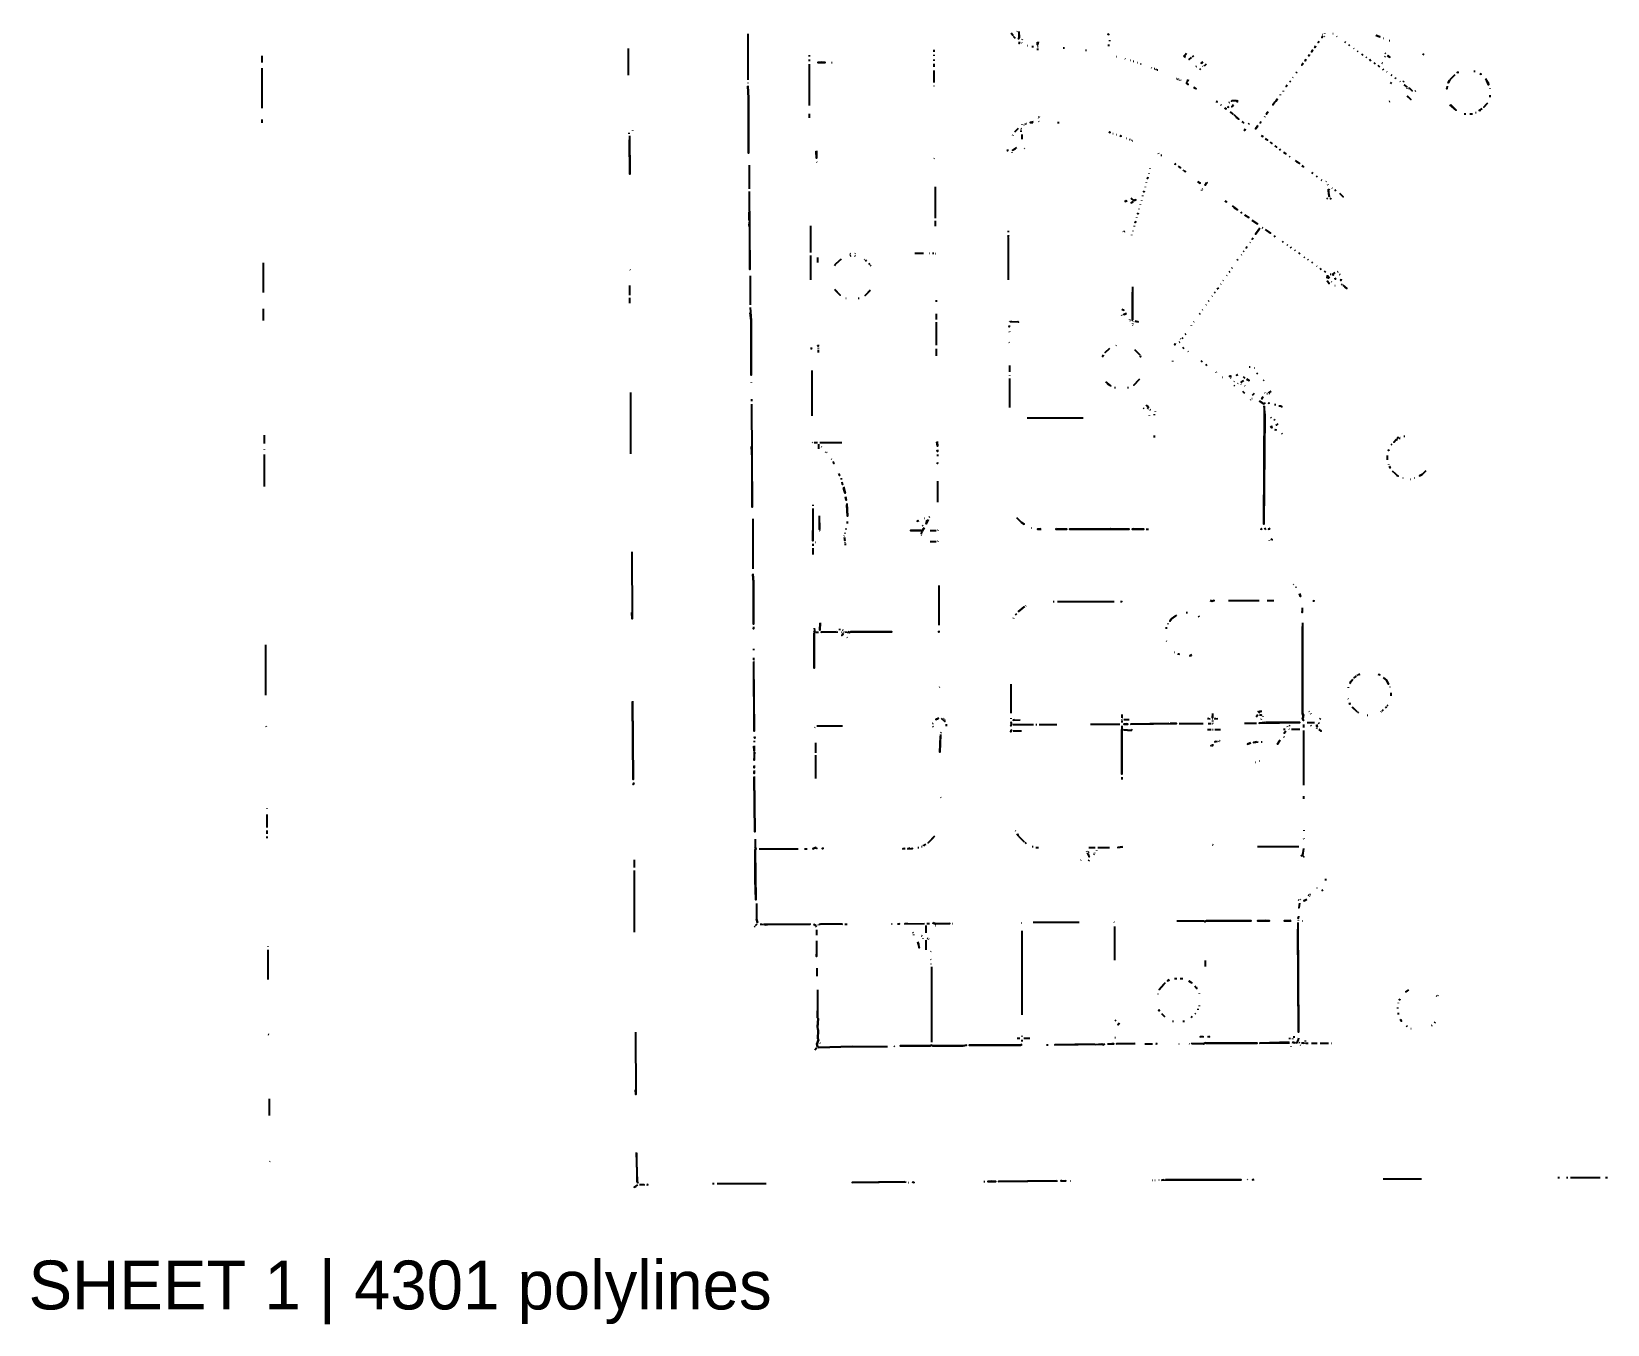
# Model space of a CAD drawing. Extents: x 1 to 4796, y -44 to 889.
# Drawn here: x 1 to 646, y -42 to 487 of the extents above; entities that cross this region are included whole.
import ezdxf

# ---------------------------------------------------------------- set-up
doc = ezdxf.new("R2010")
doc.units = 0
doc.layers.add('LINEWORK', color=4, linetype='CONTINUOUS')
doc.layers.add('TITLEBLOCK', color=2, linetype='CONTINUOUS')

msp = doc.modelspace()

# ---------------------------------------------------------------- linework, layer by layer
at = {"layer": 'LINEWORK'}
for points in [[(294.5, 485.8333), (294.5, 467)], [(402.3333, 486.3333), (403, 485.3333), (402.3333, 486.1667)], [(403.1667, 485), (404, 484.1667)], [(404.8333, 486.8333), (404.6667, 486.6667)], [(405.5, 486.8333), (405.6667, 484.3333), (405.3333, 483.8333), (405.6667, 484.3333), (405.6667, 486.6667)], [(441.8333, 485.8333), (442.3333, 485.6667), (442, 485.8333)], [(530, 485), (529.5, 484.3333), (529.8333, 484.8333)], [(529.6667, 485.6667), (529.8333, 485.6667)], [(530.5, 485), (530.6667, 484.8333)], [(530.6667, 486), (530.6667, 485.8333)], [(534, 486), (534.1667, 486)], [(535.5, 485), (535.6667, 484.8333)], [(551.6667, 485.3333), (553.3333, 484.6667), (551.8333, 485.1667)], [(554.6667, 484.1667), (554.8333, 484.1667)], [(245.5, 479.8333), (245.5, 469)], [(370.6667, 479.3333), (370.6667, 478.5)], [(405.6667, 482.6667), (405.6667, 482), (405.8333, 482.5)], [(406.5, 482.3333), (406.6667, 482.1667)], [(406.8333, 483.6667), (406.6667, 483.5)], [(409, 481.1667), (409.1667, 481.1667)], [(410.8333, 480.6667), (411.5, 480.6667)], [(413.3333, 482.6667), (413.1667, 481.3333), (413.1667, 482.5)], [(413.1667, 480.6667), (413.3333, 480.6667)], [(413.1667, 479.8333), (413.1667, 479.1667)], [(423.6667, 480.1667), (424.1667, 480.1667)], [(432.8333, 479.1667), (433.1667, 479.1667)], [(442.1667, 481.5), (442.1667, 480.8333)], [(442.6667, 483.3333), (442.6667, 482.8333)], [(474.1667, 477.8333), (473.1667, 476.6667), (473.3333, 477)], [(525.8333, 479.3333), (525.3333, 478.5), (525.8333, 479.1667)], [(527, 481), (526.6667, 480.3333), (527, 480.8333)], [(528.3333, 482.8333), (528, 482.3333), (528.3333, 482.6667)], [(538.8333, 482.6667), (539.1667, 482.3333)], [(540.5, 481.5), (540.8333, 481.1667)], [(542.5, 480), (542.6667, 479.8333)], [(544, 479), (544.3333, 478.6667)], [(545.8333, 477.6667), (546.3333, 477.1667)], [(555.3333, 478.1667), (555.6667, 477.8333)], [(557.1667, 483.1667), (557.3333, 483.1667)], [(571.3333, 477.6667), (570.8333, 477.1667)], [(95.5, 476.8333), (95.5, 474.1667)], [(95.5, 471.8333), (95.5, 455.5)], [(319.6667, 477.1667), (319.6667, 476.6667)], [(319.6667, 475.3333), (319.6667, 474.6667)], [(319.6667, 473.5), (319.6667, 456.5)], [(324.5, 474.3333), (323.1667, 474.1667), (326.1667, 474.1667), (324.6667, 474.1667)], [(328.8333, 474.1667), (329, 474.1667)], [(370.6667, 477.3333), (370.6667, 476.8333)], [(370.6667, 475.3333), (370.6667, 474.8333)], [(370.6667, 473.6667), (370.6667, 472.3333)], [(445.5, 476.6667), (445.6667, 476.6667)], [(448.8333, 475.8333), (449, 475.6667)], [(451, 475.1667), (451.1667, 475.1667)], [(452.3333, 474.6667), (452.5, 474.6667)], [(454, 474.1667), (454.1667, 474.1667)], [(455.3333, 473.6667), (455.5, 473.6667)], [(459.6667, 472.1667), (459.8333, 472)], [(460.8333, 471.6667), (461.1667, 471.6667)], [(461.5, 471.5), (461.6667, 471.3333)], [(462, 471.1667), (462.3333, 471.1667)], [(473.5, 476.5), (473.6667, 476.3333)], [(476, 476.1667), (475.1667, 475.3333), (476.1667, 476.1667)], [(477, 476.8333), (476.5, 476.3333)], [(478.1667, 472.5), (478, 472.3333)], [(479.8333, 471.5), (479.5, 471.1667)], [(480.8333, 474.3333), (480.1667, 473.8333), (480.5, 474)], [(480.6667, 472.8333), (480.8333, 472.6667)], [(482.1667, 473.5), (481.3333, 472.6667)], [(521.8333, 473.8333), (521.3333, 473), (521.8333, 473.6667)], [(523, 475.5), (522.6667, 474.8333), (523, 475.3333)], [(524.5, 477.5), (524.1667, 476.8333), (524.3333, 477.3333)], [(547.5, 476.5), (547.8333, 476.1667)], [(549, 475.5), (549.6667, 474.8333)], [(550.8333, 474.1667), (551.3333, 473.6667)], [(552.5, 473), (553.1667, 472.3333)], [(554.1667, 474), (554.3333, 473.8333)], [(554.5, 471.5), (554.8333, 471.1667)], [(555.5, 476.6667), (555.1667, 476.3333)], [(556.3333, 477), (557.3333, 476.3333), (556.6667, 477)], [(294.5, 465.8333), (294.5, 465.6667)], [(294.5, 464.6667), (294.8333, 459.5), (294.8333, 437), (294.8333, 459.5), (294.5, 464.5)], [(370.6667, 470.8333), (370.6667, 466)], [(370.6667, 464.6667), (370.6667, 464.5)], [(470, 467.6667), (470.1667, 467.6667)], [(470.5, 467.5), (470.6667, 467.3333)], [(471, 467.1667), (471.1667, 467.1667)], [(471.5, 467), (471.6667, 466.8333)], [(474.3333, 466.1667), (474.1667, 465.6667), (474.8333, 465.1667), (474.1667, 465.6667), (474.3333, 466)], [(474.8333, 467.1667), (474.5, 466.5), (474.6667, 467)], [(515.3333, 464.8333), (515, 464.3333), (515.3333, 464.6667)], [(516.6667, 466.5), (516.3333, 466.1667)], [(517.6667, 468), (517.5, 467.8333)], [(519.3333, 470.1667), (519, 469.8333)], [(556, 470.5), (556.1667, 470.3333)], [(557.5, 466), (558, 465.5)], [(557.8333, 469.1667), (558.1667, 468.8333)], [(559.5, 468), (559.8333, 467.6667)], [(561.5, 466.5), (561.6667, 466.3333)], [(563.1667, 466.5), (562.8333, 466.1667)], [(563.1667, 465), (564.3333, 464.1667), (563.3333, 465)], [(582, 467), (581.3333, 465.8333), (581.8333, 466.8333)], [(584, 469.1667), (582.1667, 467.3333), (583.6667, 468.8333)], [(585.5, 470.1667), (585, 470), (585.6667, 470.1667)], [(591.8333, 470.6667), (592.3333, 470.6667)], [(594.1667, 469.6667), (594.8333, 469.3333), (594.5, 469.3333)], [(596.5, 467.6667), (597.6667, 466), (597.8333, 465), (596.8333, 467.3333)], [(477, 464), (477.6667, 463.6667), (477.1667, 464)], [(478, 463.5), (478.1667, 463.3333)], [(486.1667, 458.1667), (486.6667, 458), (486.3333, 458.1667)], [(492.8333, 458.6667), (492.5, 458.3333), (492.8333, 458.6667), (494.3333, 458.6667), (495, 458), (494.3333, 458.6667)], [(495.1667, 458.6667), (495, 458.5)], [(511.3333, 459.3333), (510.6667, 458.3333), (511.3333, 459.1667)], [(512.5, 461), (512.5, 460.8333)], [(513.6667, 462.5), (513.6667, 462.3333)], [(557.3333, 458.1667), (557.1667, 458)], [(564.3333, 463.5), (564.3333, 463.3333)], [(564.5, 460.5), (566, 459), (564.5, 460.3333)], [(565, 463.6667), (565.5, 463.6667), (566.5, 462.5), (565.5, 463.6667)], [(567.8333, 462.5), (567.6667, 462.3333)], [(580.8333, 464.5), (580.6667, 463.3333), (580.8333, 463.8333)], [(598.3333, 463.5), (598.3333, 463.3333)], [(598.3333, 460.8333), (598.3333, 460)], [(319.6667, 453.1667), (319.6667, 451.5)], [(413.8333, 452), (413.6667, 451.8333)], [(488, 457), (488.3333, 456.6667)], [(489.6667, 455.6667), (490.3333, 455.1667), (489.8333, 455.6667)], [(491.3333, 456.1667), (491, 455.8333), (491.5, 456)], [(491.6667, 457.8333), (491.5, 457.6667)], [(492, 454), (493.1667, 453), (492.1667, 454)], [(493.3333, 456.8333), (492.6667, 456), (493.3333, 456.5)], [(493.5, 452.8333), (495.5, 451), (494.5, 451.8333)], [(506.1667, 452), (506, 451.8333)], [(507.5, 454), (506.8333, 453), (507.3333, 453.8333)], [(510.5, 458), (509.5, 456.8333), (509.8333, 457.3333)], [(582.1667, 457), (584.5, 454.6667), (582, 456.8333)], [(587.8333, 453.1667), (588.5, 453.1667)], [(590.1667, 453.1667), (591.1667, 453.1667)], [(592.5, 453.6667), (592.6667, 453.6667)], [(595.1667, 455.1667), (594, 454.5), (594.6667, 454.6667)], [(597.3333, 457.5), (595.8333, 455.8333), (597, 457.1667)], [(95.5, 450.8333), (95.5, 449.5)], [(245.8333, 445.3333), (245.8333, 445)], [(247.3333, 446.5), (247.3333, 446.3333)], [(405.1667, 447.1667), (403.6667, 445.6667)], [(406.3333, 447.1667), (406.5, 447)], [(406.3333, 446.3333), (406.3333, 445.8333)], [(406.6667, 448.8333), (406.6667, 448.6667)], [(407.5, 448.6667), (407.6667, 448.6667)], [(408.1667, 449), (408, 448.8333)], [(408.5, 449.1667), (408.6667, 449.1667)], [(411.3333, 449.8333), (410.1667, 449.6667), (411.1667, 449.6667)], [(413.3333, 451.6667), (413.5, 451.5)], [(413.5, 450.1667), (413.6667, 450)], [(421.3333, 449.6667), (422, 449.6667)], [(442.3333, 445.8333), (442.8333, 445.5), (442.5, 445.6667)], [(496.8333, 450), (497.5, 449.5), (497, 449.8333)], [(498.1667, 447), (497.8333, 446.3333), (498.1667, 446.8333)], [(499.8333, 449.1667), (499.5, 448.8333)], [(503.3333, 448.3333), (502.3333, 447), (503.3333, 448.1667)], [(504.5, 450), (504.3333, 449.5), (504.5, 449.8333)], [(246, 444.1667), (246.1667, 428.5), (246, 442.5)], [(403, 444.5), (402.8333, 444.3333)], [(404.5, 439.3333), (402.8333, 438.3333), (404.1667, 439)], [(406.6667, 444.6667), (406.6667, 442.8333)], [(407.8333, 439), (407.6667, 438.8333)], [(444, 445.1667), (444.1667, 445.1667)], [(445.5, 444.6667), (445.6667, 444.6667)], [(446.8333, 444.3333), (447.3333, 444), (447, 444.1667)], [(449.5, 443.1667), (449.6667, 443.1667)], [(450.8333, 442.8333), (451, 442.6667)], [(451.5, 442.5), (451.6667, 442.3333)], [(452, 442.1667), (452.1667, 442.1667)], [(504.6667, 444.3333), (505.3333, 443.8333), (505, 444)], [(506.3333, 443), (507.3333, 442.3333), (506.5, 442.8333)], [(508.3333, 441.5), (509, 441), (508.5, 441.5)], [(510.3333, 440), (511, 439.5), (510.5, 440)], [(512.1667, 438.8333), (512.6667, 438.3333)], [(322.6667, 438), (322.6667, 435), (322.5, 437.8333)], [(322.6667, 433.5), (322.8333, 433.3333)], [(370.8333, 434.8333), (370.6667, 434.6667)], [(400.8333, 438.5), (400.8333, 438), (401, 438.3333)], [(402.6667, 437.3333), (402.6667, 437.1667)], [(462.5, 437), (462.6667, 436.8333)], [(463.6667, 436.1667), (464, 436.1667)], [(469.1667, 432.6667), (469.6667, 432.5), (469.3333, 432.6667)], [(513.8333, 437.5), (514.8333, 436.8333), (514, 437.3333)], [(516.1667, 435.8333), (516.5, 435.5)], [(518.6667, 434), (520.3333, 432.8333), (519.1667, 433.5)], [(295, 432.1667), (295, 422.5)], [(458.3333, 427.1667), (458.1667, 426.6667), (458.1667, 427)], [(458.6667, 428.8333), (458.6667, 428.6667)], [(459.1667, 430.8333), (459.1667, 430.6667)], [(470.6667, 431.6667), (471.6667, 431), (470.8333, 431.6667)], [(472.6667, 430.1667), (472.8333, 430)], [(473.1667, 429.8333), (473.6667, 429.5), (473.3333, 429.8333)], [(521.3333, 432), (522, 431.5), (521.5, 431.8333)], [(525.3333, 429.1667), (525.8333, 428.6667)], [(527.1667, 427.8333), (527.6667, 427.3333)], [(529.3333, 426.1667), (529.5, 426)], [(295, 421.3333), (295.3333, 389.5), (295.3333, 406.5), (295, 407.6667), (295.3333, 409.3333), (295, 409.6667), (295, 413)], [(371.1667, 423.3333), (371.1667, 410.5)], [(456.1667, 419.6667), (456.1667, 419.5)], [(456.8333, 421.6667), (456.6667, 421.1667), (456.6667, 421.5)], [(457.1667, 423.3333), (457.1667, 423.1667)], [(457.6667, 425.1667), (457.6667, 425)], [(478.6667, 425.5), (479.6667, 424.8333), (478.8333, 425.3333)], [(480.3333, 422), (480.3333, 421.8333)], [(480.6667, 422.5), (480.5, 422.3333)], [(482.3333, 425.1667), (482.5, 424.8333), (481.8333, 424), (482.5, 425)], [(531.3333, 425.5), (531.1667, 425.3333)], [(531.8333, 424.1667), (532, 424)], [(532.5, 422.5), (532.1667, 421.6667), (532.5, 419.3333), (532.3333, 422.3333)], [(533.6667, 422.8333), (533.8333, 422.6667)], [(534.8333, 422.1667), (535.3333, 421.6667)], [(536.8333, 420.6667), (538.3333, 419.1667), (537.5, 420)], [(449.3333, 417.6667), (449, 417.3333), (449.8333, 417.6667)], [(451.3333, 418.8333), (452.5, 417.6667), (453.3333, 418), (452.5, 417.6667), (451.6667, 418.5)], [(452.3333, 417.3333), (451.5, 416.6667), (452.1667, 417.1667)], [(454.6667, 414.3333), (454.6667, 414.1667)], [(455.1667, 416.1667), (455.1667, 416)], [(455.6667, 417.8333), (455.6667, 417.6667)], [(489.8333, 417.5), (490.5, 417.1667), (490, 417.5)], [(492.8333, 415.5), (495, 413.8333), (493.6667, 414.6667)], [(496.3333, 413), (496.8333, 412.5)], [(531.8333, 418.6667), (531.5, 418.3333)], [(532.8333, 418.6667), (533.3333, 418.1667)], [(320.1667, 407.3333), (320.1667, 396.3333)], [(371.1667, 409.3333), (371.1667, 407.1667)], [(452.6667, 407.3333), (452.6667, 407)], [(453.3333, 409.1667), (453.1667, 408.6667), (453.1667, 409)], [(453.6667, 410.8333), (453.6667, 410.6667)], [(454.3333, 412.6667), (454.1667, 412.1667), (454.1667, 412.5)], [(497.8333, 411.8333), (499.6667, 410.6667), (498, 411.8333)], [(500.8333, 409.6667), (503.1667, 408.1667), (501, 409.6667)], [(505.1667, 406.6667), (505.3333, 406.5)], [(401.1667, 405.3333), (401.1667, 404.6667)], [(401.1667, 403.5), (401.1667, 402.8333), (401.3333, 403.3333)], [(401.1667, 402.5), (401.1667, 385.1667)], [(448, 405.1667), (448.1667, 405)], [(448.8333, 405), (448.6667, 404.8333)], [(451.6667, 403.6667), (451.6667, 403.5)], [(452.1667, 405.3333), (452.1667, 405.1667)], [(500.1667, 400.5), (500, 400.3333)], [(501.3333, 402.3333), (501, 401.8333), (501.3333, 402.1667)], [(504.1667, 406.3333), (502.3333, 403.8333), (503.8333, 406)], [(506.3333, 405.8333), (508.5, 404.3333), (506.5, 405.8333)], [(510, 403.3333), (510.5, 402.8333)], [(513.3333, 401), (513.6667, 400.6667)], [(320.1667, 395.1667), (320.1667, 385.1667)], [(323, 394.3333), (323, 392.3333)], [(332.6667, 393.6667), (330.3333, 391.5), (332.3333, 393.3333)], [(336.3333, 396), (336.5, 395.8333)], [(336.6667, 395.1667), (336.3333, 394.8333)], [(338.1667, 395.1667), (338.5, 394.8333)], [(338.5, 396), (338.3333, 395.8333)], [(342.1667, 393.6667), (342.3333, 393.5)], [(362.8333, 396.1667), (366.5, 396.1667)], [(368.8333, 396.1667), (369, 396.1667)], [(370.1667, 396.1667), (370.6667, 396.1667)], [(371.1667, 396), (371.3333, 396)], [(496.6667, 395.5), (496.5, 395.3333)], [(497.6667, 397), (497.3333, 396.6667)], [(498.8333, 398.8333), (498.5, 398.3333), (498.8333, 398.6667)], [(515.1667, 399.6667), (515.5, 399.3333)], [(516.6667, 398.6667), (517, 398.3333)], [(518.3333, 397.5), (518.6667, 397.1667)], [(520, 396.3333), (520.5, 395.8333)], [(522.1667, 394.6667), (522.5, 394.3333)], [(523.6667, 393.6667), (524, 393.3333)], [(96, 392.1667), (96, 380)], [(246.1667, 389.5), (246.3333, 389.3333)], [(330.1667, 391.1667), (330, 391)], [(342.6667, 393.3333), (343.1667, 392.8333)], [(344, 392), (344.5, 391.5)], [(344.6667, 391.1667), (344.8333, 391)], [(491.8333, 388.6667), (491.5, 388.3333)], [(492.8333, 390.1667), (492.5, 389.8333)], [(495.1667, 393.5), (494.8333, 393.1667)], [(525.3333, 392.5), (525.6667, 392.1667)], [(527.3333, 391), (527.5, 390.8333)], [(528.8333, 390), (529.3333, 389.5)], [(530.5, 388.8333), (531, 388.3333)], [(533, 387.5), (533.3333, 387.5)], [(534.8333, 388.1667), (534.1667, 387.6667), (534.1667, 387.1667), (534.1667, 387.6667), (535, 388.1667)], [(536.1667, 388.5), (536, 388.3333)], [(536.8333, 387.5), (537, 387.3333)], [(246, 382.8333), (246, 379)], [(295.5, 386.8333), (295.5, 375)], [(330, 381.3333), (332.3333, 379), (330.3333, 381)], [(344.6667, 381), (342.5, 378.8333), (344.6667, 380.8333)], [(452, 382.3333), (452, 368.8333), (452, 380.1667)], [(487.1667, 382), (486.5, 381.3333)], [(488.1667, 383.5), (488, 383.3333)], [(489.1667, 385), (489, 384.8333)], [(490.6667, 387), (490.5, 386.8333)], [(531.8333, 387.1667), (531.6667, 386), (531.8333, 387)], [(531.6667, 385), (532.5, 383.6667), (531.6667, 384.6667)], [(532.6667, 386.5), (532.3333, 385.8333), (532.6667, 386.3333)], [(533.3333, 384.5), (533.5, 384.3333)], [(534.8333, 386), (535.1667, 385.5), (535, 385.8333)], [(534.8333, 382.8333), (535, 382.8333)], [(537.5, 385.5), (537.3333, 385), (537.5, 385.3333)], [(537.5, 383.5), (537.8333, 383.1667)], [(538.1667, 383), (539.8333, 381.6667), (539, 382.1667)], [(246, 377.8333), (246, 375.6667)], [(334.6667, 377.6667), (334.8333, 377.6667)], [(339.6667, 377.6667), (340.1667, 377.6667)], [(371.6667, 376.8333), (371.6667, 376.1667)], [(482.1667, 375), (482, 374.8333)], [(483.3333, 376.6667), (483, 376.3333)], [(484.6667, 378.5), (484.5, 378.3333)], [(485.8333, 380.1667), (485.5, 379.8333)], [(96, 373.3333), (96, 368.5)], [(295.5, 373.8333), (295.8333, 368.5), (295.8333, 346.1667), (295.8333, 368.5), (295.5, 371.6667)], [(371.6667, 371.3333), (371.6667, 369)], [(371.6667, 367.8333), (371.6667, 358.5)], [(401.5, 368.3333), (401.6667, 368.1667)], [(402.6667, 368.1667), (402.1667, 368), (405, 368.1667), (405.3333, 367.8333), (405, 368.1667)], [(447.5, 370.8333), (447.6667, 370.6667)], [(447.6667, 373.1667), (448.5, 372.8333), (448, 372.8333)], [(449.5, 371.5), (448.5, 371), (449.3333, 371.3333)], [(450.8333, 369), (450.8333, 368.8333)], [(451, 368.5), (451.1667, 368.3333)], [(452.1667, 368.3333), (452, 368.1667)], [(453, 368.3333), (454.3333, 368), (453.1667, 368.3333)], [(477.1667, 368), (477, 367.8333)], [(479.6667, 371.5), (479.3333, 371.1667)], [(480.6667, 373), (480.5, 372.8333)], [(401.5, 366.5), (401.5, 366), (401.6667, 366.3333)], [(401.5, 364), (401.6667, 363.8333)], [(452, 367.5), (452, 367.3333)], [(452, 366.8333), (452.1667, 366.6667)], [(472.6667, 361.5), (472.1667, 361)], [(473.8333, 363.1667), (473.5, 362.8333)], [(476, 366.5), (476, 366.3333)], [(320.5, 357.5), (320.5, 357), (320.6667, 357.3333)], [(323.3333, 358.6667), (323.3333, 358), (323.1667, 358.5)], [(323.3333, 357.3333), (323.3333, 357.1667)], [(323.3333, 356.5), (323.3333, 355.5)], [(371.6667, 357), (371.6667, 354.1667)], [(401.3333, 359.6667), (401.5, 359.5)], [(442.6667, 357.1667), (440.8333, 355.5), (442.3333, 356.8333)], [(445.3333, 358.3333), (445.1667, 358.1667)], [(452.8333, 356.6667), (455, 354.5), (453, 356.5)], [(469.5, 359.1667), (469.3333, 358.6667), (469.5, 359)], [(471.3333, 359.6667), (471.1667, 359.5)], [(471.5, 361.1667), (471.6667, 361)], [(472.5, 357.6667), (473, 357.1667)], [(474.6667, 356), (474.8333, 355.8333)], [(401.6667, 350.1667), (401.6667, 347.5)], [(440, 354.5), (439.6667, 353.8333), (440.1667, 354.3333)], [(455.1667, 354.1667), (455.3333, 353.6667), (455.3333, 354)], [(468.3333, 352), (468.3333, 351.8333)], [(480, 352.1667), (480.5, 351.6667)], [(482, 350.6667), (482.5, 350.1667)], [(499.8333, 349.6667), (500.1667, 349.6667)], [(501.8333, 349.1667), (502, 349.1667)], [(295.8333, 343.1667), (295.8333, 343)], [(320.6667, 348.1667), (320.6667, 329.5)], [(401.6667, 346.1667), (401.6667, 346)], [(401.6667, 344.8333), (401.6667, 333)], [(441, 343.5), (442.8333, 342), (441.8333, 342.6667)], [(454.8333, 344.5), (452.5, 342.1667), (454.6667, 344.3333)], [(486.1667, 347.5), (486.3333, 347.3333)], [(488.8333, 345.3333), (489, 345.3333)], [(491.5, 346), (491.6667, 345.8333)], [(492.3333, 346), (492, 345.5), (492.5, 346)], [(492.1667, 345.1667), (492.3333, 345)], [(493.6667, 343.6667), (493.5, 343.5)], [(493.5, 342.1667), (493.8333, 341.8333)], [(495, 346.5), (494.6667, 346.1667), (495.1667, 346.5)], [(495.1667, 342.8333), (495, 342.6667)], [(496.3333, 342.6667), (496.5, 342.5)], [(497.5, 344), (496.5, 343.3333), (497.3333, 343.8333)], [(497.3333, 345.6667), (498, 345)], [(498.6667, 344.5), (499.8333, 344), (498.8333, 344.5)], [(503.1667, 347), (502.8333, 346.6667)], [(505.8333, 344.1667), (505.5, 343.8333)], [(246.5, 339.1667), (246.5, 314)], [(296, 336.3333), (296, 335.5)], [(443.1667, 341.8333), (443.3333, 341.6667)], [(444.6667, 341.1667), (445, 341.1667)], [(450, 341.1667), (450.3333, 341.1667)], [(497, 339.6667), (497.8333, 338.8333)], [(497.8333, 342), (498, 341.8333)], [(500.3333, 336.1667), (500.1667, 336)], [(500.8333, 336.6667), (501, 336.6667)], [(501.8333, 338.6667), (501, 337.8333)], [(503.8333, 335.6667), (505.8333, 334.5), (506.1667, 334.6667), (505.8333, 334.5), (504, 335.6667)], [(505.5, 337.3333), (505, 336.5), (505.3333, 337.1667)], [(506, 339.1667), (506.1667, 339)], [(507, 338.6667), (507.3333, 338.6667)], [(508.6667, 339.6667), (507.8333, 339.1667), (508.8333, 339.6667)], [(508, 338.6667), (508.1667, 338.5)], [(296, 334.3333), (296.3333, 292.1667), (296.3333, 312.3333), (296, 317)], [(456.3333, 332.8333), (456.6667, 332.5)], [(457.6667, 334), (458.5, 333), (458.1667, 333.5)], [(458.3333, 332.5), (458.1667, 332.3333)], [(458.8333, 329.8333), (458.8333, 329.6667)], [(459.1667, 332.1667), (459.3333, 332)], [(460.8333, 330.1667), (460.8333, 329.8333)], [(461.3333, 331.5), (461.3333, 331.3333)], [(505.8333, 333.6667), (506.1667, 329.8333), (505.8333, 285.1667), (506, 333.5)], [(507.5, 334.8333), (508, 334.6667), (507.6667, 334.6667)], [(510.1667, 334.1667), (510.6667, 334.1667)], [(512, 333.6667), (512.6667, 333.6667), (513.1667, 333.1667), (512.6667, 333.6667)], [(408.8333, 328.6667), (431.8333, 328.6667)], [(508.5, 329), (508.8333, 328.6667)], [(508.8333, 325.5), (509, 324.6667), (508.6667, 325.3333)], [(510, 328.1667), (510.3333, 327.8333)], [(510.1667, 324), (510.8333, 323.8333), (510.5, 323.6667)], [(511.5, 326.3333), (511, 325.6667), (511.1667, 326)], [(96.5, 321.6667), (96.5, 318.1667)], [(320.8333, 318.8333), (321, 318.6667)], [(321.6667, 318.6667), (323, 318.6667)], [(323.5, 318), (323.5, 316)], [(324, 318.6667), (333, 318.6667)], [(324.5, 317), (324.6667, 316.8333)], [(372, 319), (372.1667, 317.1667), (371.8333, 318.8333)], [(460.8333, 321.5), (460.8333, 320.6667)], [(513, 322.5), (513.3333, 322.1667)], [(558.1667, 318), (557.8333, 317.6667)], [(560.3333, 320), (559, 318.8333), (560, 319.8333), (560.5, 319.8333)], [(560.8333, 320.8333), (560.5, 320.5), (561, 320.8333)], [(561.5, 320.3333), (561.1667, 320)], [(561.3333, 320.8333), (561.5, 320.6667)], [(563.1667, 321.1667), (563.5, 321.1667)], [(96.5, 315.8333), (96.5, 315.6667)], [(96.5, 313.6667), (96.5, 300.6667)], [(326.1667, 314.8333), (326.3333, 314.6667)], [(326.6667, 314.6667), (326.8333, 314.5)], [(328.6667, 312), (328.8333, 311.8333)], [(329.3333, 310.8333), (329.6667, 310), (329.6667, 310.5)], [(372, 310.5), (372.1667, 310), (371.8333, 310.3333)], [(372.1667, 315.6667), (372.1667, 315), (372, 315.5)], [(372.1667, 313.6667), (372.1667, 313)], [(556.3333, 313.3333), (556.3333, 311.5)], [(557, 315.8333), (556.8333, 315.3333), (556.8333, 315.6667)], [(331.6667, 306), (332, 305.1667), (332, 305.6667)], [(332.6667, 304), (332.6667, 303.5)], [(556.8333, 309.6667), (556.8333, 309.5)], [(557.1667, 309), (557.5, 308.3333), (557.1667, 308.8333)], [(558.3333, 307), (560.8333, 304.8333), (560.1667, 305.1667)], [(562.6667, 304.1667), (562.8333, 304.1667)], [(565.6667, 303.6667), (565.8333, 303.6667)], [(567.5, 304.1667), (567.6667, 304.1667)], [(572.1667, 307), (570.6667, 305.5), (569.5, 305), (570.6667, 305.5)], [(333, 302.5), (333.3333, 301.5), (333.1667, 302.3333)], [(333.6667, 300.5), (334.3333, 297.8333), (333.6667, 300)], [(372.1667, 302.8333), (372.1667, 294.1667)], [(321.1667, 293.1667), (321.1667, 292.6667)], [(321.1667, 291.6667), (321.1667, 278.3333), (321.1667, 282.6667)], [(334.5, 296.5), (334.8333, 295), (334.5, 296.1667)], [(335, 293.6667), (335.3333, 288.5), (335, 293.1667)], [(296.5, 287.3333), (296.5, 267)], [(323.6667, 288.6667), (323.8333, 283), (323.8333, 288.5)], [(335.1667, 286.3333), (335.1667, 285.5)], [(364.1667, 286.6667), (363.8333, 286.5), (364.5, 286.6667)], [(365.8333, 284.8333), (366.1667, 284.5)], [(366.8333, 287.6667), (367, 287.6667)], [(368.3333, 287.1667), (367.5, 285.3333), (368, 286.8333)], [(368.8333, 288.1667), (368.6667, 288)], [(404.5, 288), (406.5, 285.8333), (407.6667, 285.1667), (406.5, 285.8333), (404.6667, 287.8333)], [(322.1667, 277.8333), (322.3333, 277.8333)], [(323.8333, 282.6667), (324, 282.5)], [(334, 280.5), (333.8333, 280.3333)], [(334, 279.8333), (334.1667, 278.5), (334.1667, 279.6667)], [(334.1667, 281.6667), (334.1667, 281.3333)], [(334.1667, 277.8333), (334.1667, 277.6667)], [(334.6667, 283.5), (334.6667, 283)], [(366.6667, 283.6667), (365.8333, 282.3333), (365.5, 282.6667), (361.1667, 282.6667), (365.5, 282.6667), (365.8333, 282.3333), (366.5, 283.5)], [(365.8333, 282), (365.5, 281.3333), (365.8333, 281.6667)], [(365.5, 280.8333), (365.6667, 280.6667)], [(369.1667, 282.6667), (371.6667, 282.6667)], [(369.1667, 278.1667), (371.6667, 278.1667)], [(372.3333, 282.8333), (372.1667, 282.6667)], [(372.3333, 278.3333), (372.1667, 278.1667)], [(410.6667, 283.6667), (410.8333, 283.6667)], [(414.5, 283.3333), (413.1667, 283.1667), (414.6667, 283.1667)], [(421, 283.3333), (420.6667, 283.1667), (425.1667, 283.1667), (421.1667, 283.1667)], [(442.8333, 283.3333), (426.1667, 283.1667), (450.6667, 283.1667), (443, 283.3333)], [(452.5, 283.3333), (451.8333, 283.1667), (456.6667, 283.1667), (452.6667, 283.1667)], [(457.6667, 283.1667), (458.5, 283.1667)], [(505, 283.5), (504.5, 283.1667), (505.1667, 283.5)], [(506, 283.6667), (506.6667, 283)], [(508.3333, 283.5), (507.6667, 283.1667), (508.1667, 283.3333)], [(508, 278.5), (508, 278.3333)], [(508.6667, 279.1667), (509.1667, 278.8333), (508.8333, 279.1667)], [(247, 273.8333), (247.1667, 246.5), (247, 249)], [(321.1667, 277.1667), (321.1667, 276.3333)], [(321.1667, 275.3333), (321.1667, 272.8333)], [(334.3333, 277.3333), (334.3333, 276.6667)], [(296.5, 264.8333), (296.8333, 261.5), (296.8333, 244.3333), (296.8333, 261.5), (296.5, 264.6667)], [(372.6667, 260.1667), (372.6667, 243.8333)], [(517.8333, 260.6667), (518, 260.5)], [(518.8333, 259.5), (518.8333, 259.3333)], [(408.3333, 251.8333), (408.1667, 251.6667)], [(419.5, 253.5), (420, 253.5)], [(421.3333, 253.5), (444.5, 253.5)], [(447.1667, 253.5), (447.6667, 253.5), (447.3333, 253.3333)], [(483.8333, 254), (484.5, 253.6667), (485.5, 254), (484.5, 253.6667), (484, 254)], [(491.3333, 254), (503.8333, 254)], [(507.1667, 254), (509.8333, 254)], [(520.3333, 256.8333), (520.8333, 255.6667), (520.3333, 256.6667)], [(525.8333, 253.8333), (526.3333, 253.8333), (526, 253.6667)], [(403.3333, 246.8333), (403.1667, 246.6667)], [(404.5, 248.5), (404, 248)], [(407.8333, 251.5), (405.3333, 249.5), (407.6667, 251.3333)], [(470, 248), (468, 246.5), (467.3333, 245.5), (468, 246.5), (469.5, 247.5)], [(474, 249), (474.5, 249)], [(479, 247.6667), (479.3333, 247.3333)], [(521.5, 251), (521.5, 249), (521.5, 249.5)], [(296.8333, 243.1667), (296.8333, 242.3333), (297, 243)], [(321.6667, 242.6667), (322, 241), (321.6667, 240.5), (321.6667, 226.3333), (321.6667, 240.5), (322, 241), (321.6667, 241.5)], [(322.5, 241), (323.5, 241)], [(324.1667, 244.8333), (324, 241.8333), (324.1667, 244.6667)], [(330.6667, 241.1667), (324.5, 241), (331.3333, 241.1667)], [(332, 242.3333), (332, 241.8333)], [(332.6667, 241), (332.8333, 241)], [(333.6667, 240.5), (333, 239.6667), (333.6667, 240.1667)], [(333.3333, 242), (333.5, 241.8333)], [(333.5, 241.1667), (333.6667, 241)], [(334.1667, 241.1667), (336, 240.8333), (336.6667, 241.1667), (353.5, 241.1667), (336.6667, 241.1667), (336.1667, 240.8333), (335.5, 241.1667)], [(335, 239), (335.1667, 238.8333)], [(372.6667, 241.5), (372.6667, 241), (372.5, 241.3333)], [(465.8333, 243), (465.8333, 242.3333)], [(466.5, 244.5), (466.5, 244.3333)], [(521.6667, 244.8333), (521.6667, 207.6667), (522, 207), (521.6667, 205.6667), (522, 204.8333), (521.6667, 205.6667), (522, 206.3333), (521.6667, 207.6667), (521.6667, 243.3333)], [(97, 235.8333), (97, 215.1667)], [(296.8333, 234.1667), (296.8333, 233.6667)], [(465.8333, 237.5), (466, 237.3333)], [(469.1667, 232.8333), (469.3333, 232.8333)], [(296.8333, 230.5), (296.8333, 229.6667)], [(296.8333, 228.8333), (297.1667, 200.5), (297, 228.6667)], [(297, 229.3333), (297, 229.1667)], [(470.5, 232.1667), (471.1667, 232), (470.6667, 232)], [(476.3333, 231.6667), (475.5, 231.3333), (476.1667, 231.5)], [(402.1667, 219.6667), (402.1667, 207.8333)], [(541, 220), (540.8333, 219.8333)], [(542.1667, 221.6667), (541.1667, 220.3333), (541.5, 221)], [(543.5, 223), (542.8333, 222.3333), (543.6667, 223)], [(544.3333, 223.5), (544, 223.1667)], [(545, 224), (544.6667, 223.6667), (545.1667, 223.8333)], [(552.6667, 223.8333), (553.3333, 223.5), (553, 223.5)], [(554.6667, 222.5), (556, 221.3333), (556.8333, 219.6667), (556, 221.3333), (555, 222.1667)], [(373, 218.5), (372.8333, 218.3333)], [(540.1667, 213.8333), (540.3333, 213.6667)], [(540.3333, 218.5), (540.3333, 218.1667)], [(557.3333, 218.6667), (557.3333, 218.5)], [(557.8333, 216.1667), (557.8333, 215)], [(247.3333, 212.8333), (247.5, 180.6667), (247.3333, 212.5)], [(447.6667, 207.3333), (447.6667, 206)], [(484.8333, 207.6667), (484.8333, 206), (484.8333, 206.8333)], [(503.3333, 207.1667), (502.8333, 206.5), (503.1667, 207)], [(504.3333, 208.6667), (503.8333, 208.1667), (503.5, 208.5), (503.8333, 208.1667), (504.3333, 208.6667), (505, 208.6667)], [(504, 207.3333), (504.8333, 207), (504.1667, 207.1667)], [(505.3333, 206.5), (505.3333, 206.3333)], [(524.1667, 208.6667), (524.3333, 208.5)], [(524.8333, 207.6667), (525, 207.5)], [(540.8333, 212.1667), (541, 211.5), (540.8333, 211.8333)], [(541.8333, 210.5), (543.8333, 208.5), (542.1667, 210.1667)], [(544.1667, 208.3333), (544.5, 208)], [(548.1667, 207), (548.3333, 207)], [(553.8333, 208.5), (553.6667, 208.3333)], [(554.6667, 209.1667), (554.1667, 208.6667)], [(556, 210.5), (555.5, 210)], [(556.5, 211.1667), (556.1667, 210.8333)], [(97.1667, 202.5), (97.3333, 202.3333)], [(322, 202), (321.8333, 201.8333)], [(322.8333, 202.6667), (333.3333, 202.6667)], [(370.3333, 203.6667), (370.1667, 203.5)], [(370.1667, 202.5), (370.3333, 202.3333)], [(372.6667, 205.8333), (371.5, 205.3333), (372.5, 205.6667)], [(373.6667, 205.8333), (375.1667, 204.5), (373.8333, 205.6667)], [(374.8333, 205.6667), (374.6667, 205.5)], [(375.3333, 205.1667), (375.1667, 205)], [(375.6667, 203.3333), (375.6667, 202.5)], [(402.1667, 205.8333), (402.1667, 205.5)], [(402.1667, 204.5), (402.5, 203.1667), (402.1667, 202.6667), (402.5, 203.1667), (402.1667, 203.6667)], [(402.1667, 201.1667), (402.5, 200.6667), (402.1667, 200.1667), (402.3333, 201)], [(403.6667, 205.1667), (403.1667, 205), (406, 205.1667)], [(403.1667, 203.1667), (411.5, 203.1667)], [(403.1667, 200.6667), (406.5, 200.6667)], [(412.5, 203.1667), (412.8333, 203.1667)], [(413.8333, 203.1667), (421, 203.1667)], [(434.8333, 203.3333), (446.8333, 203.3333)], [(447.6667, 205.5), (447.8333, 205.3333)], [(447.6667, 204.8333), (447.6667, 204)], [(447.6667, 202.6667), (447.6667, 182.8333), (447.6667, 201.1667)], [(448.5, 205.3333), (450.6667, 205.3333)], [(449.6667, 203.5), (448.5, 203.3333), (450.1667, 203.3333), (449.8333, 203.3333)], [(451.8333, 201.1667), (451.5, 200.8333), (448.5, 201), (451.5, 200.8333)], [(466.8333, 203.6667), (451.3333, 203.3333), (470, 203.6667), (467.5, 203.6667)], [(471.1667, 203.6667), (481, 203.6667)], [(482.6667, 205.6667), (483.1667, 205.6667), (482.8333, 205.5)], [(482.6667, 201.1667), (484.1667, 201.1667)], [(483, 203.6667), (484.1667, 203.6667)], [(483.5, 205.5), (483.8333, 205.5)], [(484.6667, 205.5), (484.8333, 205.5)], [(484.8333, 204.8333), (484.8333, 204.5)], [(484.8333, 203.8333), (485, 203.6667)], [(484.8333, 201.1667), (485, 201.1667)], [(486.1667, 205.6667), (485.6667, 205.5), (487, 205.6667)], [(485.6667, 201.1667), (488, 201.1667)], [(497.8333, 203.8333), (502.8333, 203.8333)], [(506.1667, 204), (503.8333, 203.8333), (520.5, 204), (506.5, 204)], [(504.6667, 205.5), (504.5, 205.3333)], [(513.8333, 201.3333), (514.5, 201.3333)], [(514.8333, 200.5), (514.1667, 199.6667), (514.6667, 200.3333)], [(515.3333, 202.5), (515.5, 202.3333)], [(516, 201.5), (516.1667, 201.3333)], [(516.5, 202.8333), (516.1667, 202.5)], [(517.1667, 201.3333), (520.5, 201.3333)], [(522, 203.1667), (522, 202)], [(522, 200.8333), (522, 178.3333)], [(523.5, 204), (526.5, 204)], [(524.8333, 203), (525.1667, 202.6667)], [(527.3333, 203.1667), (527.6667, 202.3333), (527.3333, 202.8333)], [(527.5, 201.6667), (527.3333, 201.5)], [(528.1667, 204), (528.5, 203.6667)], [(528.3333, 201.3333), (529.3333, 200.5), (528.5, 201.1667)], [(529, 205.6667), (528.6667, 205.3333)], [(297.1667, 194.5), (297.1667, 192.5), (297, 194.3333)], [(297.1667, 198.3333), (297.3333, 197.6667), (297.1667, 198)], [(297.1667, 196.5), (297.1667, 196)], [(322.1667, 195.6667), (322.1667, 191.6667)], [(373.3333, 199.1667), (373.1667, 191.8333), (373.3333, 198.5)], [(373.6667, 200), (373.3333, 199.6667)], [(484.1667, 194.5), (484, 194.3333)], [(484.8333, 195.1667), (484.8333, 194.5), (484.8333, 195)], [(486, 196.3333), (485.6667, 196.1667), (486.8333, 196.3333)], [(487.3333, 196.3333), (487.1667, 196.1667)], [(487.8333, 196.6667), (487.6667, 196.5)], [(500.3333, 195.6667), (499.1667, 195.1667), (500.5, 195.6667)], [(502.8333, 196.1667), (501.5, 195.8333), (503.5, 196.1667)], [(504.6667, 196.1667), (505.1667, 196.1667)], [(512.5, 196.8333), (511.3333, 195.1667), (512.3333, 196.6667)], [(513.8333, 198.3333), (514.1667, 198)], [(297.1667, 192), (297.1667, 188.6667), (297.3333, 191.8333)], [(322.1667, 190.6667), (322.1667, 181.1667)], [(502.3333, 187.8333), (502.5, 187.8333)], [(503.8333, 188.3333), (504, 188.3333)], [(297.1667, 186.5), (297.1667, 185.5), (297.1667, 186.1667)], [(297.1667, 184.3333), (297.1667, 183.1667), (297.1667, 184)], [(297.1667, 182), (297.3333, 159.3333), (297.1667, 181.6667)], [(447.6667, 181.6667), (447.6667, 180.6667)], [(247.5, 179.5), (247.8333, 179.1667), (247.5, 178.6667), (247.8333, 179.1667)], [(97.5, 168.8333), (97.5, 168.6667)], [(373.3333, 173.5), (373.5, 173.3333)], [(522, 173.8333), (522, 172.8333)], [(97.5, 166.3333), (97.5, 161)], [(97.5, 159.8333), (97.5, 158.5)], [(97.5, 157.3333), (97.5, 156.6667)], [(297.5, 156.3333), (297.5, 153), (297.8333, 152.5), (297.5, 151.8333), (297.8333, 131.5), (297.5, 139.6667), (297.5, 151.8333), (297.8333, 152.5), (297.5, 153)], [(371, 157.5), (368.3333, 154.8333), (370.6667, 157.1667)], [(404, 159.8333), (404.1667, 159.6667)], [(404.8333, 158.5), (405.1667, 157.8333), (404.6667, 158.3333)], [(405.3333, 157.5), (407.6667, 155.1667)], [(408, 155), (408.5, 154.5)], [(522, 156.5), (522.1667, 156.3333)], [(522.1667, 160), (522.1667, 159.6667)], [(299.1667, 152.3333), (315.1667, 152.3333)], [(317.6667, 152.3333), (318.8333, 152.3333)], [(322.3333, 152.8333), (321.1667, 152.3333), (322.3333, 152.8333), (322.8333, 152.5), (322.5, 152.6667)], [(325.5, 152.6667), (325, 152.5), (325.3333, 152.5)], [(358.8333, 152.5), (358, 152.3333), (359, 152.5)], [(361, 152.6667), (360, 152.3333), (362, 152.5), (361.3333, 152.3333)], [(364.1667, 152.8333), (364.5, 152.8333)], [(365.6667, 153.3333), (365.8333, 153.3333)], [(366.3333, 153.6667), (366.1667, 153.5)], [(367.3333, 154.1667), (366.6667, 153.8333), (367, 153.8333)], [(411, 153.3333), (411.3333, 153.3333)], [(412.5, 152.8333), (413.5, 152.8333)], [(433.1667, 151.3333), (433.3333, 151.1667)], [(433.5, 150.6667), (434.3333, 149), (434, 150.1667)], [(434.1667, 151.1667), (433.8333, 150.8333)], [(434.1667, 152.8333), (436.6667, 152.8333)], [(436.3333, 150.1667), (436, 149.8333)], [(436.5, 150.6667), (436.5, 150.5)], [(437.3333, 151.8333), (437.3333, 151.6667)], [(437.8333, 152.8333), (442.6667, 152.8333)], [(447.8333, 153.1667), (446, 152.8333), (448, 153.1667)], [(484.8333, 154.1667), (485, 154)], [(503.1667, 153.3333), (520.1667, 153.3333)], [(521.1667, 149.5), (521, 149.3333)], [(522, 152.5), (521.6667, 149.6667), (522.1667, 149), (521.6667, 149.6667), (522, 151.5)], [(248, 147.8333), (248, 144.6667)], [(248, 143.5), (248, 118.1667)], [(430.8333, 147.6667), (430.6667, 147.5)], [(434.3333, 147.6667), (434, 147.3333)], [(527.5, 136.3333), (527.6667, 136.3333)], [(529.5, 135.6667), (530, 135.1667)], [(530.8333, 139.8333), (531.5, 139.8333)], [(298, 130), (298, 123.5), (298.5, 122.1667), (298, 123.5)], [(519.8333, 131.6667), (520.1667, 131.3333)], [(520.3333, 130.1667), (520.1667, 128.1667), (520.3333, 128.5)], [(520.8333, 131.6667), (520.6667, 131.5)], [(523.3333, 131.6667), (522.1667, 131), (523.1667, 131.5)], [(524, 133.5), (524.1667, 133.3333)], [(524.5, 133), (524.3333, 132.8333)], [(524.8333, 133.6667), (524.6667, 133.5)], [(470.1667, 122.8333), (481.1667, 122.8333), (481.6667, 122.5), (482.1667, 122.8333), (500.6667, 122.8333), (482.1667, 122.8333), (481.6667, 122.5), (481.1667, 122.8333)], [(506.3333, 123), (503.1667, 122.8333), (508.1667, 122.8333), (506.5, 122.8333)], [(516.8333, 123), (514.1667, 122.8333), (517, 122.8333)], [(520, 124.8333), (519.8333, 123.8333), (520, 124.1667)], [(519.8333, 123), (519.8333, 122.8333)], [(521.5, 122.8333), (521.6667, 122.8333)], [(297.3333, 120.5), (297.1667, 120.3333)], [(298.1667, 121.5), (297.5, 120.8333)], [(299.5, 121.5), (300.3333, 121.3333), (299.6667, 121.3333)], [(300.8333, 121.5), (301.8333, 121.1667), (303.3333, 121.5), (320, 121.5), (301, 121.3333)], [(321.3333, 121.5), (322.3333, 121), (321.5, 121.3333)], [(322.3333, 120.5), (322.5, 120.3333)], [(322.6667, 119.1667), (322.6667, 117)], [(323.1667, 121.1667), (323.3333, 121.1667)], [(324.3333, 121.6667), (323.8333, 121.3333), (324.3333, 121.6667), (333.1667, 121.5), (324.5, 121.5)], [(334.1667, 121.5), (335.1667, 121.5)], [(353.3333, 121.6667), (353.6667, 121.6667)], [(355.8333, 121.6667), (356.6667, 121.6667), (356, 121.5)], [(359.8333, 121.8333), (358.8333, 121.6667), (366.8333, 121.8333)], [(362, 118.1667), (362.1667, 118)], [(362.3333, 117.3333), (362.3333, 117)], [(365.6667, 116.8333), (365.8333, 116.6667)], [(367.3333, 121), (367.3333, 118)], [(367.8333, 121.8333), (368.8333, 121.8333)], [(370.1667, 122), (371.3333, 121.6667), (377.1667, 121.8333), (371.3333, 121.6667), (370.3333, 122)], [(371.3333, 121), (371.5, 121)], [(378.1667, 121.8333), (378.3333, 121.8333)], [(406.5, 122), (406.6667, 122)], [(406.6667, 118.8333), (406.6667, 84.3333)], [(411.3333, 122.3333), (430.1667, 122.3333)], [(444.3333, 122.5), (444.5, 122.3333)], [(444.6667, 120.5), (444.6667, 106.8333)], [(519.6667, 122.1667), (520, 77.3333), (519.6667, 119.5)], [(98, 112.5), (98, 112.3333)], [(98, 111), (98, 98.8333)], [(322.6667, 114.6667), (322.6667, 108.3333), (322.6667, 109.1667)], [(364, 114.3333), (364.6667, 111.8333), (364.5, 113.3333), (364, 114.1667)], [(366.1667, 115.8333), (366.1667, 115.6667)], [(367.3333, 115), (367.3333, 111)], [(368, 115.8333), (368.1667, 115.6667)], [(368.5, 115.5), (368.6667, 115.3333)], [(369.5, 110.3333), (369.3333, 110.1667)], [(322.8333, 103.5), (322.8333, 100.1667)], [(369.3333, 107.1667), (369.5, 107)], [(369.5, 105.3333), (369.5, 105.1667)], [(369.6667, 104), (369.6667, 73.1667)], [(481.8333, 106.6667), (481.8333, 104.1667)], [(465.3333, 97.5), (463, 94.8333), (464.8333, 97)], [(467, 98.6667), (466.3333, 98.3333), (467.1667, 98.6667)], [(469.1667, 99.3333), (470.1667, 99.3333)], [(471.5, 99.3333), (472.6667, 99.3333)], [(475, 98.3333), (476.3333, 97.5), (475.1667, 98.3333)], [(323, 94.6667), (323, 83.1667), (323.3333, 82.8333), (323, 79.1667), (323.3333, 78), (323.1667, 74.6667), (323.5, 74.1667), (322.8333, 72.3333), (323, 71.5), (322.8333, 72.3333), (323.5, 74.1667), (323.1667, 74.6667), (323.3333, 78), (323, 79.5), (323.3333, 82.8333), (323, 83.1667), (323, 86)], [(462.3333, 93), (462.3333, 92.8333)], [(477.5, 96.3333), (478.3333, 95.1667), (478.1667, 95.6667)], [(479.3333, 93.1667), (479.3333, 93)], [(561.5, 91), (561.3333, 90.5), (561.3333, 90.8333)], [(565, 94.6667), (564, 93.8333), (565.1667, 94.6667)], [(576.3333, 92.3333), (576.6667, 92)], [(577.1667, 92.3333), (577, 92.1667)], [(462.8333, 86.6667), (463, 86), (462.8333, 86.5)], [(463.8333, 85), (465.1667, 83.6667), (464.1667, 84.6667)], [(477.8333, 85), (477.5, 84.6667)], [(478.8333, 86.8333), (478.8333, 86.5)], [(479.3333, 88.1667), (479.3333, 88)], [(560.5, 87.3333), (560.5, 87)], [(560.8333, 89.3333), (560.8333, 89.1667)], [(560.8333, 85.1667), (560.8333, 84.5)], [(444.8333, 82.3333), (445.1667, 82)], [(446.6667, 81), (446.1667, 80.3333), (446.3333, 80.6667)], [(468.3333, 81.8333), (468.8333, 81.8333)], [(472.6667, 81.8333), (473.3333, 81.8333)], [(476.5, 83.6667), (476, 83.1667)], [(561.6667, 82.6667), (562.1667, 81.8333), (561.8333, 82.5)], [(564.1667, 80), (564.5, 79.6667)], [(566, 78.8333), (566.1667, 78.8333)], [(574.6667, 80), (574.5, 79.8333)], [(576, 81.3333), (575.6667, 81)], [(98.1667, 76.5), (98.3333, 76.3333)], [(248.5, 77.3333), (248.6667, 51.8333), (248.5, 53.6667)], [(337.1667, 71.5), (323.5, 71), (337.1667, 71.5), (351.6667, 71.5)], [(324, 73), (324.1667, 72.8333)], [(354.3333, 71.6667), (354.5, 71.5)], [(369.6667, 72), (369.1667, 71.6667), (356.8333, 71.6667), (369.1667, 71.6667), (369.6667, 72), (370.1667, 71.6667), (382.6667, 71.6667), (384, 72), (382.6667, 71.6667), (369.8333, 71.8333)], [(406.6667, 72.3333), (406.1667, 72), (385.1667, 72), (406.1667, 72), (406.8333, 72.3333)], [(404.8333, 74.8333), (405.8333, 74.8333)], [(406.6667, 75.8333), (406.6667, 75.5)], [(406.6667, 74.1667), (406.6667, 73.5)], [(407.5, 74.8333), (410, 74.8333)], [(416.8333, 72.1667), (417.5, 72.1667)], [(436.5, 72.3333), (420.1667, 72.1667), (439.5, 72.3333), (436.6667, 72.1667)], [(440.1667, 72.5), (439.8333, 72.1667), (440.6667, 72.5)], [(441.8333, 72.5), (444.3333, 72.5), (443.5, 72.5)], [(444.8333, 75.1667), (445, 75.1667)], [(453, 72.6667), (445.5, 72.5), (453.1667, 72.6667)], [(457, 72.5), (460.1667, 72.5)], [(461.5, 72.6667), (462, 72.5), (461.6667, 72.6667)], [(471, 72.5), (471.1667, 72.5)], [(475.1667, 72.6667), (475.3333, 72.5)], [(482, 73), (481, 72.5), (476.3333, 72.6667), (481, 72.5), (482, 73), (482.5, 72.6667), (503, 72.8333), (482.1667, 72.8333)], [(480.6667, 75.5), (479.6667, 75.3333), (481.1667, 75.5)], [(482.6667, 75.5), (483.5, 75.3333), (483.1667, 75.5)], [(516.1667, 73.1667), (504.1667, 72.8333), (516.3333, 73)], [(516.3333, 75), (516.3333, 74.5)], [(516.8333, 71.5), (516.8333, 71.3333)], [(517.3333, 73.1667), (518.3333, 73), (517.5, 73.1667)], [(517.5, 74.6667), (517.5, 74.5)], [(517.8333, 75.3333), (518.5, 75.3333)], [(519.5, 73.3333), (518.8333, 73), (519.6667, 73.1667)], [(520, 74.8333), (519.6667, 73.6667), (520, 74.3333)], [(520.1667, 73.1667), (520.3333, 73)], [(520.6667, 72.1667), (520.8333, 72)], [(521.1667, 73), (522.1667, 72.8333), (521.3333, 72.8333)], [(522.8333, 73), (522.5, 72.6667)], [(522.6667, 73.8333), (522.6667, 73.5)], [(523.1667, 72.8333), (524, 72.8333)], [(525.3333, 72.8333), (527.6667, 72.8333)], [(528.8333, 72.8333), (532.3333, 72.8333)], [(533.3333, 72.8333), (533.5, 72.8333)], [(322.8333, 70.8333), (322, 70)], [(98.5, 50), (98.5, 43.1667)], [(248.8333, 28), (249.1667, 16.1667), (249.5, 15.6667), (249.1667, 16.1667), (249, 27.8333)], [(98.8333, 24.3333), (98.6667, 24.1667)], [(249.3333, 14.8333), (248, 13.8333), (248.6667, 14.1667)], [(250.1667, 15), (252, 14.8333), (250.3333, 14.8333)], [(253, 15), (253.5, 14.8333), (253.1667, 15)], [(280, 15.3333), (280.6667, 15.3333)], [(282, 15.3333), (302, 15.3333)], [(358.8333, 16), (337.1667, 15.8333), (359.3333, 16)], [(360.3333, 15.8333), (360.5, 15.8333)], [(361.8333, 16), (362.6667, 15.8333), (362.1667, 16)], [(391.1667, 16.1667), (391.5, 16.1667)], [(393.8333, 16.3333), (392.8333, 16.1667), (396, 16.1667), (394.1667, 16.3333)], [(420.8333, 16.5), (397.1667, 16.1667), (421.3333, 16.5)], [(423, 16.6667), (422.6667, 16.5), (424.6667, 16.5), (423.3333, 16.3333)], [(426.5, 16.5), (426.6667, 16.5)], [(460.1667, 16.6667), (460.3333, 16.6667)], [(461.1667, 16.6667), (461.3333, 16.6667)], [(462.8333, 16.8333), (463, 16.8333)], [(464.8333, 16.8333), (464, 16.6667), (496.5, 16.8333), (465.5, 16.8333)], [(499.1667, 17), (499, 16.8333)], [(501.6667, 17), (501.1667, 16.8333), (501.8333, 17)], [(554.6667, 17.3333), (570.3333, 17.3333)], [(626.1667, 17.8333), (626.8333, 17.8333)], [(629.6667, 17.8333), (630.3333, 17.8333)], [(631.3333, 17.8333), (643.5, 17.8333)], [(645.6667, 17.8333), (646.5, 17.8333)]]:
    msp.add_lwpolyline(points, dxfattribs=at)

# ---------------------------------------------------------------- texts
at = {"layer": 'TITLEBLOCK'}
msp.add_text('SHEET 1 | 4301 polylines', height=20, dxfattribs=at).set_placement((0, -36.1667))

doc.saveas('drawing.dxf')
